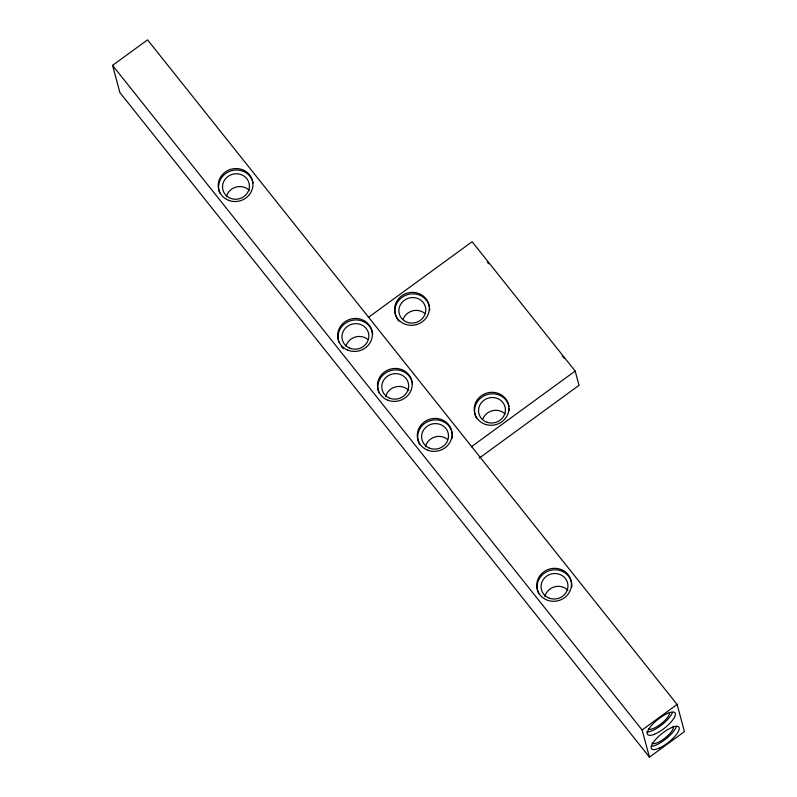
<?xml version="1.0" encoding="UTF-8"?>
<svg xmlns="http://www.w3.org/2000/svg" width="797" height="797" viewBox="0 0 797 797"><rect width="100%" height="100%" fill="white"/><g stroke="black" fill="none" stroke-linecap="round" stroke-linejoin="round"><path stroke-width="1.2" d="M112.556 65.374L147.555 39.85L677.111 704.458L684.444 731.626L649.445 757.15L119.889 92.542L112.556 65.374L642.113 729.982L649.445 757.15M368.284 317.465L472.123 241.72L575.175 371.053L579.021 385.33L479.176 458.155M471.326 446.788L575.175 371.053M642.113 729.982L677.111 704.458M482.843 418.933A13.509 12.712 -15.1 0 1 505.059 413.882M402.993 319.577A13.509 12.712 -15.1 0 1 424.96 313.53M562.303 355.91A17.444 2.232 53.9 0 1 564.306 358.391M487.306 261.914A17.444 2.232 53.9 0 1 488.641 263.757M544.849 596.594A13.509 12.712 -15.1 0 1 554.592 586.831A13.509 12.712 -15.1 0 1 567.962 590.258M538.862 593.924A17.444 16.418 -15.1 0 1 551.215 570.184A17.444 16.418 -15.1 0 1 571.838 586.951M385.609 396.587A13.509 12.712 -15.1 0 1 395.442 386.914A13.509 12.712 -15.1 0 1 408.781 390.46M379.053 392.881A17.444 16.418 -15.1 0 1 391.048 370.515A17.444 16.418 -15.1 0 1 412.507 384.034M226.338 196.71A13.509 12.712 -15.1 0 1 236.181 187.026A13.509 12.712 -15.1 0 1 249.511 190.583M219.783 193.004A17.444 16.418 -15.1 0 1 231.23 170.787A17.444 16.418 -15.1 0 1 253.067 183.091M425.379 446.758A13.509 12.712 -15.1 0 1 447.625 439.526M452.407 435.072A17.444 16.418 -15.1 0 1 452.238 438.31M419.84 444.776A17.444 16.418 -15.1 0 1 429.762 420.806A17.444 16.418 -15.1 0 1 452.317 434.006M345.878 346.306A13.509 12.712 -15.1 0 1 367.527 339.203M343.477 348.737A17.444 16.418 -15.1 0 1 341.236 346.366M339.114 342.62A17.444 16.418 -15.1 0 1 351.557 320.464A17.444 16.418 -15.1 0 1 372.717 334.381M509.293 408.383A17.444 16.418 -15.1 0 1 509.333 410.535M476.526 418.266A17.444 16.418 -15.1 0 1 486.09 394.923A17.444 16.418 -15.1 0 1 508.954 406.261M429.633 308.22A17.444 16.418 -15.1 0 1 429.703 310.382M398.889 321.161A17.444 16.418 -15.1 0 1 396.498 317.575M396.069 316.588A17.444 16.418 -15.1 0 1 407.307 294.691A17.444 16.418 -15.1 0 1 429.264 306.108M669.54 712.538A13.509 4.234 -38.5 0 1 661.012 723.875A13.509 4.234 -38.5 0 1 648.449 729.026M673.126 726.197A13.509 4.234 -38.5 0 1 665.126 737.962A13.509 4.234 -38.5 0 1 651.966 743.003M676.444 726.226A17.444 5.469 -38.5 0 1 665.893 738.929A17.444 5.469 -38.5 0 1 651.209 746.281M672.309 712.797A17.444 5.469 -38.5 0 1 660.653 725.708A17.444 5.469 -38.5 0 1 646.576 731.955M548.416 600.539A17.444 16.418 -15.1 0 0 571.17 581.192A17.444 16.418 -15.1 0 0 542.727 572.674A17.444 16.418 -15.1 0 0 548.416 600.539M387.89 400.224A17.444 16.418 -15.1 0 0 412.109 382.56A17.444 16.418 -15.1 0 0 384.513 371.96A17.444 16.418 -15.1 0 0 387.89 400.224M228.619 200.346A17.444 16.418 -15.1 0 0 252.838 182.682A17.444 16.418 -15.1 0 0 225.242 172.072A17.444 16.418 -15.1 0 0 228.619 200.346M427.71 450.195A17.444 16.418 -15.1 0 0 451.919 432.532A17.444 16.418 -15.1 0 0 424.323 421.932A17.444 16.418 -15.1 0 0 427.71 450.195M347.771 350.132A17.444 16.418 -15.1 0 0 372.319 332.907A17.444 16.418 -15.1 0 0 344.962 321.789A17.444 16.418 -15.1 0 0 347.771 350.132M486.29 424.642A17.444 16.418 -15.1 0 0 508.556 404.786A17.444 16.418 -15.1 0 0 479.874 396.936A17.444 16.418 -15.1 0 0 486.29 424.642M405.803 324.449A17.444 16.418 -15.1 0 0 429.095 305.679A17.444 16.418 -15.1 0 0 400.931 296.424A17.444 16.418 -15.1 0 0 405.803 324.449M549.243 598.168A13.509 12.712 -15.1 0 0 567.853 584.331A13.509 12.712 -15.1 0 0 546.403 576.311A13.509 12.712 -15.1 0 0 549.243 598.168M389.853 398.241A13.509 12.712 -15.1 0 0 408.602 384.562A13.509 12.712 -15.1 0 0 387.242 376.353A13.509 12.712 -15.1 0 0 389.853 398.241M230.582 198.353A13.509 12.712 -15.1 0 0 249.331 184.685A13.509 12.712 -15.1 0 0 227.972 176.476A13.509 12.712 -15.1 0 0 230.582 198.353M428.806 447.844A13.509 12.712 -15.1 0 0 448.492 435.441A13.509 12.712 -15.1 0 0 427.85 425.787A13.509 12.712 -15.1 0 0 428.806 447.844M349.724 348.15A13.509 12.712 -15.1 0 0 368.822 334.919A13.509 12.712 -15.1 0 0 347.701 326.192A13.509 12.712 -15.1 0 0 349.724 348.15M487.216 422.34A13.509 12.712 -15.1 0 0 505.248 407.815A13.509 12.712 -15.1 0 0 483.45 400.642A13.509 12.712 -15.1 0 0 487.216 422.34M408.184 322.586A13.509 12.712 -15.1 0 0 425.498 307.273A13.509 12.712 -15.1 0 0 403.322 301.107A13.509 12.712 -15.1 0 0 408.184 322.586M654.437 734.246A17.444 5.469 -38.5 0 0 675.418 714.082A17.444 5.469 -38.5 0 0 654.207 722.65A17.444 5.469 -38.5 0 0 654.437 734.246M659.547 747.984A17.444 5.469 -38.5 0 0 679.193 727.751A17.444 5.469 -38.5 0 0 656.887 738.102A17.444 5.469 -38.5 0 0 659.547 747.984"/></g></svg>
